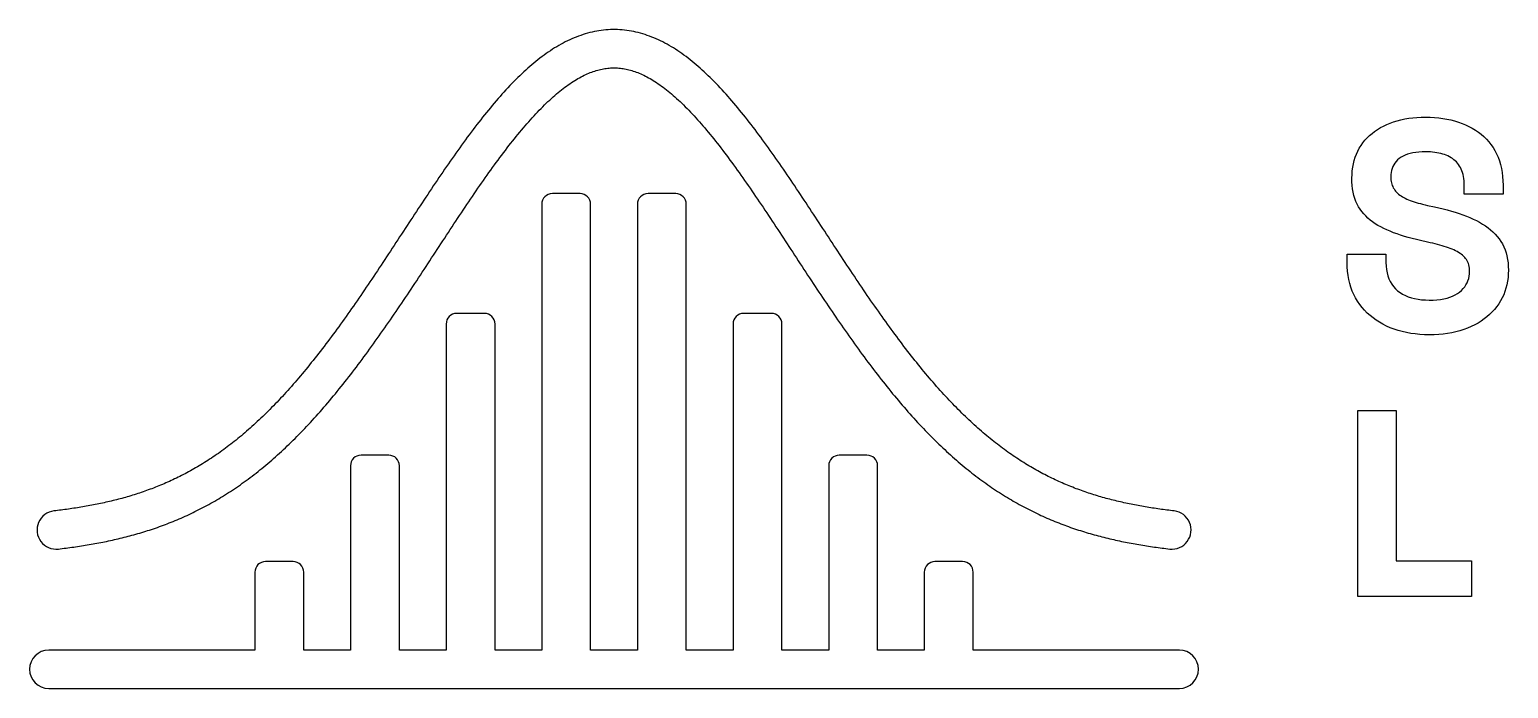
# Model space of a CAD drawing. Header units: millimetres. Extents: x 0 to 30, y 0 to 6.2.
# Drawn here: x 0 to 13.99, y 0 to 6.23 of the extents above; entities that cross this region are included whole.
import ezdxf

# ---------------------------------------------------------------- set-up
doc = ezdxf.new("R2010")
doc.units = ezdxf.units.MM

msp = doc.modelspace()

# ---------------------------------------------------------------- linework, layer by layer
at = {"layer": 'LOGO'}
for points in [[(0.27263, 1.31781), (0.29051, 1.31992), (0.30865, 1.32212), (0.3268, 1.32438), (0.34496, 1.32669), (0.36313, 1.32906), (0.38131, 1.33148), (0.3995, 1.33397), (0.4177, 1.33652), (0.43591, 1.33912), (0.45413, 1.34179), (0.47236, 1.34453), (0.4906, 1.34733), (0.50885, 1.35019), (0.52711, 1.35313), (0.54538, 1.35613), (0.56367, 1.35921), (0.58196, 1.36235), (0.60026, 1.36557), (0.61858, 1.36887), (0.6369, 1.37224), (0.65524, 1.37568), (0.67359, 1.37921), (0.69195, 1.38282), (0.71031, 1.3865), (0.72869, 1.39027), (0.74708, 1.39413), (0.76548, 1.39807), (0.78389, 1.4021), (0.80232, 1.40622), (0.82075, 1.41043), (0.83919, 1.41473), (0.85764, 1.41912), (0.87611, 1.42361), (0.89458, 1.4282), (0.91306, 1.43288), (0.93156, 1.43767), (0.95006, 1.44255), (0.96858, 1.44754), (0.9871, 1.45263), (1.00563, 1.45783), (1.02417, 1.46314), (1.04272, 1.46855), (1.06128, 1.47408), (1.07985, 1.47972), (1.09843, 1.48547), (1.11702, 1.49134), (1.13561, 1.49733), (1.15421, 1.50343), (1.17282, 1.50966), (1.19144, 1.51601), (1.21006, 1.52248), (1.22869, 1.52908), (1.24733, 1.5358), (1.26597, 1.54265), (1.28462, 1.54964), (1.30328, 1.55675), (1.32194, 1.564), (1.34061, 1.57138), (1.35928, 1.5789), (1.37795, 1.58656), (1.39663, 1.59436), (1.41532, 1.6023), (1.434, 1.61038), (1.45269, 1.6186), (1.47139, 1.62697), (1.49008, 1.63549), (1.50878, 1.64416), (1.52747, 1.65298), (1.54617, 1.66194), (1.56487, 1.67106), (1.58357, 1.68034), (1.60227, 1.68977), (1.62097, 1.69935), (1.63967, 1.7091), (1.65837, 1.719), (1.67707, 1.72907), (1.69576, 1.7393), (1.71445, 1.74969), (1.73314, 1.76024), (1.75183, 1.77096), (1.77051, 1.78185), (1.78919, 1.7929), (1.80786, 1.80413), (1.82653, 1.81552), (1.8452, 1.82709), (1.86386, 1.83882), (1.88251, 1.85073), (1.90116, 1.86282), (1.9198, 1.87508), (1.93843, 1.88751), (1.95706, 1.90013), (1.97568, 1.91291), (1.99429, 1.92588), (2.0129, 1.93903), (2.0315, 1.95236), (2.05008, 1.96586), (2.06866, 1.97955), (2.08723, 1.99342), (2.10579, 2.00747), (2.12435, 2.02171), (2.14289, 2.03613), (2.16142, 2.05073), (2.17994, 2.06552), (2.19846, 2.08049), (2.21696, 2.09565), (2.23545, 2.11099), (2.25393, 2.12652), (2.2724, 2.14224), (2.29086, 2.15814), (2.30931, 2.17423), (2.32774, 2.1905), (2.34617, 2.20696), (2.36458, 2.22361), (2.38299, 2.24045), (2.40138, 2.25747), (2.41976, 2.27468), (2.43813, 2.29208), (2.45649, 2.30966), (2.47483, 2.32743), (2.49317, 2.34539), (2.51149, 2.36353), (2.5298, 2.38186), (2.5481, 2.40037), (2.56639, 2.41906), (2.58466, 2.43795), (2.60293, 2.45701), (2.62118, 2.47626), (2.63942, 2.49569), (2.65765, 2.5153), (2.67587, 2.53509), (2.69408, 2.55507), (2.71227, 2.57522), (2.73046, 2.59555), (2.74863, 2.61606), (2.7668, 2.63674), (2.78495, 2.6576), (2.80309, 2.67864), (2.82122, 2.69984), (2.83934, 2.72122), (2.85745, 2.74277), (2.87555, 2.76449), (2.89363, 2.78637), (2.91171, 2.80842), (2.92978, 2.83064), (2.94783, 2.85302), (2.96588, 2.87556), (2.98392, 2.89825), (3.00194, 2.92111), (3.01996, 2.94412), (3.03797, 2.96729), (3.05596, 2.9906), (3.07395, 3.01407), (3.09193, 3.03768), (3.1099, 3.06144), (3.12786, 3.08534), (3.14581, 3.10938), (3.16375, 3.13356), (3.18168, 3.15787), (3.19961, 3.18232), (3.21752, 3.2069), (3.23543, 3.2316), (3.25332, 3.25643), (3.27121, 3.28138), (3.28909, 3.30644), (3.30696, 3.33163), (3.32482, 3.35692), (3.34268, 3.38233), (3.36052, 3.40784), (3.37836, 3.43346), (3.39619, 3.45917), (3.41401, 3.48498), (3.43182, 3.51088), (3.44963, 3.53687), (3.46743, 3.56295), (3.48522, 3.58911), (3.503, 3.61534), (3.52077, 3.64165), (3.53853, 3.66803), (3.55629, 3.69447), (3.57404, 3.72098), (3.59178, 3.74754), (3.60952, 3.77416), (3.62724, 3.80083), (3.64496, 3.82754), (3.66267, 3.85429), (3.68037, 3.88108), (3.69806, 3.9079), (3.71575, 3.93475), (3.73343, 3.96162), (3.7511, 3.98851), (3.76876, 4.01541), (3.78642, 4.04231), (3.80406, 4.06923), (3.8217, 4.09613), (3.83933, 4.12304), (3.85695, 4.14993), (3.87456, 4.1768), (3.89217, 4.20365), (3.90976, 4.23048), (3.92735, 4.25727), (3.94493, 4.28403), (3.9625, 4.31074), (3.98006, 4.3374), (3.99761, 4.36401), (4.01515, 4.39056), (4.03268, 4.41705), (4.0502, 4.44347), (4.06772, 4.46981), (4.08522, 4.49607), (4.10271, 4.52224), (4.12019, 4.54832), (4.13766, 4.5743), (4.15512, 4.60017), (4.17257, 4.62594), (4.19001, 4.65159), (4.20743, 4.67712), (4.22484, 4.70252), (4.24224, 4.72779), (4.25963, 4.75292), (4.27701, 4.77791), (4.29437, 4.80275), (4.31171, 4.82742), (4.32905, 4.85194), (4.34636, 4.87629), (4.36367, 4.90046), (4.38095, 4.92445), (4.39823, 4.94826), (4.41548, 4.97188), (4.43272, 4.99529), (4.44993, 5.01851), (4.46713, 5.04151), (4.48432, 5.0643), (4.50148, 5.08686), (4.51862, 5.1092), (4.53574, 5.13131), (4.55283, 5.15317), (4.56991, 5.1748), (4.58696, 5.19617), (4.60398, 5.21728), (4.62098, 5.23813), (4.63795, 5.25872), (4.6549, 5.27903), (4.67181, 5.29907), (4.6887, 5.31881), (4.70555, 5.33827), (4.72237, 5.35744), (4.73916, 5.3763), (4.75591, 5.39486), (4.77263, 5.41311), (4.7893, 5.43104), (4.80594, 5.44865), (4.82254, 5.46594), (4.83909, 5.48289), (4.8556, 5.49952), (4.87206, 5.5158), (4.88847, 5.53173), (4.90483, 5.54732), (4.92114, 5.56256), (4.93739, 5.57744), (4.95358, 5.59196), (4.96972, 5.60611), (4.98579, 5.6199), (5.0018, 5.63332), (5.01775, 5.64637), (5.03362, 5.65904), (5.04943, 5.67133), (5.06516, 5.68324), (5.08081, 5.69477), (5.09639, 5.70592), (5.11188, 5.71668), (5.12729, 5.72705), (5.14262, 5.73704), (5.15785, 5.74663), (5.173, 5.75584), (5.18806, 5.76467), (5.20302, 5.7731), (5.21789, 5.78116), (5.23266, 5.78882), (5.24733, 5.79611), (5.26191, 5.80301), (5.27639, 5.80954), (5.29077, 5.81569), (5.30505, 5.82147), (5.31924, 5.82689), (5.33333, 5.83193), (5.34733, 5.83662), (5.36124, 5.84095), (5.37507, 5.84492), (5.38881, 5.84855), (5.40248, 5.85183), (5.41607, 5.85477), (5.4296, 5.85738), (5.44306, 5.85965), (5.45648, 5.86158), (5.46984, 5.86319), (5.48317, 5.86448), (5.49647, 5.86544), (5.50975, 5.86608), (5.52301, 5.8664), (5.53627, 5.8664), (5.54953, 5.86608), (5.56281, 5.86544), (5.5761, 5.86448), (5.58943, 5.86319), (5.6028, 5.86158), (5.61621, 5.85965), (5.62968, 5.85738), (5.6432, 5.85477), (5.6568, 5.85183), (5.67046, 5.84855), (5.6842, 5.84492), (5.69803, 5.84095), (5.71194, 5.83662), (5.72594, 5.83193), (5.74004, 5.82689), (5.75422, 5.82147), (5.76851, 5.81569), (5.78289, 5.80954), (5.79737, 5.80301), (5.81194, 5.79611), (5.82662, 5.78882), (5.84139, 5.78116), (5.85625, 5.7731), (5.87122, 5.76467), (5.88627, 5.75584), (5.90142, 5.74663), (5.91666, 5.73704), (5.93198, 5.72705), (5.94739, 5.71668), (5.96289, 5.70592), (5.97846, 5.69477), (5.99412, 5.68324), (6.00985, 5.67133), (6.02565, 5.65904), (6.04153, 5.64637), (6.05747, 5.63332), (6.07348, 5.6199), (6.08955, 5.60611), (6.10569, 5.59196), (6.12189, 5.57744), (6.13814, 5.56256), (6.15445, 5.54732), (6.17081, 5.53173), (6.18722, 5.5158), (6.20368, 5.49952), (6.22019, 5.48289), (6.23674, 5.46594), (6.25333, 5.44865), (6.26997, 5.43104), (6.28665, 5.41311), (6.30336, 5.39486), (6.32011, 5.3763), (6.3369, 5.35744), (6.35372, 5.33827), (6.37058, 5.31881), (6.38746, 5.29907), (6.40438, 5.27903), (6.42132, 5.25872), (6.4383, 5.23813), (6.45529, 5.21728), (6.47232, 5.19617), (6.48937, 5.1748), (6.50644, 5.15317), (6.52354, 5.13131), (6.54066, 5.1092), (6.5578, 5.08686), (6.57496, 5.0643), (6.59214, 5.04151), (6.60934, 5.01851), (6.62656, 4.99529), (6.6438, 4.97188), (6.66105, 4.94826), (6.67832, 4.92445), (6.69561, 4.90046), (6.71291, 4.87629), (6.73023, 4.85194), (6.74756, 4.82742), (6.76491, 4.80275), (6.78227, 4.77791), (6.79964, 4.75292), (6.81703, 4.72779), (6.83443, 4.70252), (6.85184, 4.67712), (6.86927, 4.65159), (6.88671, 4.62594), (6.90415, 4.60017), (6.92161, 4.5743), (6.93908, 4.54832), (6.95657, 4.52224), (6.97406, 4.49607), (6.99156, 4.46981), (7.00907, 4.44347), (7.02659, 4.41705), (7.04413, 4.39056), (7.06167, 4.36401), (7.07922, 4.3374), (7.09678, 4.31074), (7.11435, 4.28403), (7.13192, 4.25727), (7.14951, 4.23048), (7.16711, 4.20365), (7.18471, 4.1768), (7.20232, 4.14993), (7.21995, 4.12304), (7.23757, 4.09613), (7.25521, 4.06923), (7.27286, 4.04231), (7.29051, 4.01541), (7.30817, 3.98851), (7.32585, 3.96162), (7.34352, 3.93475), (7.36121, 3.9079), (7.3789, 3.88108), (7.39661, 3.85429), (7.41432, 3.82754), (7.43203, 3.80083), (7.44976, 3.77416), (7.46749, 3.74754), (7.48523, 3.72098), (7.50298, 3.69447), (7.52074, 3.66803), (7.53851, 3.64165), (7.55628, 3.61534), (7.57406, 3.58911), (7.59185, 3.56295), (7.60965, 3.53687), (7.62745, 3.51088), (7.64526, 3.48498), (7.66308, 3.45917), (7.68091, 3.43346), (7.69875, 3.40784), (7.7166, 3.38233), (7.73445, 3.35692), (7.75231, 3.33163), (7.77018, 3.30644), (7.78806, 3.28138), (7.80595, 3.25643), (7.82385, 3.2316), (7.84175, 3.2069), (7.85967, 3.18232), (7.87759, 3.15787), (7.89552, 3.13356), (7.91347, 3.10938), (7.93142, 3.08534), (7.94938, 3.06144), (7.96734, 3.03768), (7.98532, 3.01407), (8.00331, 2.9906), (8.02131, 2.96729), (8.03931, 2.94412), (8.05733, 2.92111), (8.07536, 2.89825), (8.09339, 2.87556), (8.11144, 2.85302), (8.1295, 2.83064), (8.14756, 2.80842), (8.16564, 2.78637), (8.18373, 2.76449), (8.20183, 2.74277), (8.21994, 2.72122), (8.23806, 2.69984), (8.25619, 2.67864), (8.27433, 2.6576), (8.29248, 2.63674), (8.31064, 2.61606), (8.32882, 2.59555), (8.347, 2.57522), (8.3652, 2.55507), (8.3834, 2.53509), (8.40162, 2.5153), (8.41985, 2.49569), (8.43809, 2.47626), (8.45635, 2.45701), (8.47461, 2.43795), (8.49289, 2.41906), (8.51118, 2.40037), (8.52948, 2.38186), (8.54779, 2.36353), (8.56611, 2.34539), (8.58444, 2.32743), (8.60279, 2.30966), (8.62115, 2.29208), (8.63951, 2.27468), (8.6579, 2.25747), (8.67629, 2.24045), (8.69469, 2.22361), (8.7131, 2.20696), (8.73153, 2.1905), (8.74997, 2.17423), (8.76842, 2.15814), (8.78687, 2.14224), (8.80534, 2.12652), (8.82383, 2.11099), (8.84232, 2.09565), (8.86082, 2.08049), (8.87933, 2.06552), (8.89785, 2.05073), (8.91639, 2.03613), (8.93493, 2.02171), (8.95348, 2.00747), (8.97204, 1.99342), (8.99061, 1.97955), (9.00919, 1.96586), (9.02778, 1.95236), (9.04638, 1.93903), (9.06498, 1.92588), (9.08359, 1.91291), (9.10221, 1.90013), (9.12084, 1.88751), (9.13947, 1.87508), (9.15812, 1.86282), (9.17676, 1.85073), (9.19542, 1.83882), (9.21408, 1.82709), (9.23274, 1.81552), (9.25141, 1.80413), (9.27008, 1.7929), (9.28876, 1.78185), (9.30745, 1.77096), (9.32613, 1.76024), (9.34482, 1.74969), (9.36351, 1.7393), (9.38221, 1.72907), (9.4009, 1.719), (9.4196, 1.7091), (9.4383, 1.69935), (9.457, 1.68977), (9.4757, 1.68034), (9.4944, 1.67106), (9.5131, 1.66194), (9.5318, 1.65298), (9.5505, 1.64416), (9.56919, 1.63549), (9.58789, 1.62697), (9.60658, 1.6186), (9.62527, 1.61038), (9.64396, 1.6023), (9.66264, 1.59436), (9.68132, 1.58656), (9.7, 1.5789), (9.71867, 1.57138), (9.73733, 1.564), (9.756, 1.55675), (9.77465, 1.54964), (9.7933, 1.54265), (9.81195, 1.5358), (9.83058, 1.52908), (9.84921, 1.52248), (9.86784, 1.51601), (9.88645, 1.50966), (9.90506, 1.50343), (9.92367, 1.49733), (9.94226, 1.49134), (9.96085, 1.48547), (9.97942, 1.47972), (9.99799, 1.47408), (10.01655, 1.46855), (10.0351, 1.46314), (10.05364, 1.45783), (10.07218, 1.45263), (10.0907, 1.44754), (10.10921, 1.44255), (10.12772, 1.43767), (10.14621, 1.43288), (10.16469, 1.4282), (10.18317, 1.42361), (10.20163, 1.41912), (10.22008, 1.41473), (10.23853, 1.41043), (10.25696, 1.40622), (10.27538, 1.4021), (10.29379, 1.39807), (10.31219, 1.39413), (10.33058, 1.39027), (10.34896, 1.3865), (10.36733, 1.38282), (10.38569, 1.37921), (10.40403, 1.37568), (10.42237, 1.37224), (10.4407, 1.36887), (10.45901, 1.36557), (10.47731, 1.36235), (10.49561, 1.35921), (10.51389, 1.35613), (10.53216, 1.35313), (10.55043, 1.35019), (10.56868, 1.34733), (10.58692, 1.34453), (10.60515, 1.34179), (10.62337, 1.33912), (10.64158, 1.33652), (10.65978, 1.33397), (10.67797, 1.33148), (10.69615, 1.32906), (10.71431, 1.32669), (10.73247, 1.32438), (10.75062, 1.32212), (10.76876, 1.31992), (10.78664, 1.31781, 1), (10.82921, 1.67723), (10.81184, 1.67929), (10.79474, 1.68137), (10.77764, 1.68349), (10.76055, 1.68566), (10.74347, 1.68789), (10.7264, 1.69017), (10.70935, 1.6925), (10.6923, 1.69488), (10.67526, 1.69732), (10.65823, 1.69982), (10.64122, 1.70237), (10.62421, 1.70498), (10.60721, 1.70765), (10.59023, 1.71038), (10.57325, 1.71317), (10.55629, 1.71602), (10.53934, 1.71894), (10.52239, 1.72192), (10.50546, 1.72496), (10.48854, 1.72808), (10.47163, 1.73126), (10.45473, 1.7345), (10.43784, 1.73782), (10.42096, 1.74121), (10.40409, 1.74467), (10.38723, 1.74821), (10.37039, 1.75181), (10.35355, 1.7555), (10.33672, 1.75926), (10.31991, 1.7631), (10.3031, 1.76702), (10.28631, 1.77102), (10.26953, 1.7751), (10.25275, 1.77926), (10.23599, 1.78351), (10.21923, 1.78784), (10.20249, 1.79226), (10.18576, 1.79677), (10.16903, 1.80137), (10.15232, 1.80606), (10.13561, 1.81084), (10.11892, 1.81572), (10.10223, 1.82068), (10.08555, 1.82575), (10.06888, 1.83091), (10.05222, 1.83617), (10.03556, 1.84154), (10.01892, 1.847), (10.00228, 1.85257), (9.98565, 1.85824), (9.96903, 1.86401), (9.95241, 1.8699), (9.9358, 1.87589), (9.9192, 1.88199), (9.9026, 1.88821), (9.88601, 1.89454), (9.86942, 1.90098), (9.85284, 1.90754), (9.83626, 1.91421), (9.81969, 1.92101), (9.80313, 1.92792), (9.78656, 1.93496), (9.77, 1.94212), (9.75344, 1.94941), (9.73689, 1.95682), (9.72034, 1.96436), (9.70378, 1.97204), (9.68724, 1.97984), (9.67069, 1.98778), (9.65414, 1.99585), (9.63759, 2.00405), (9.62105, 2.0124), (9.6045, 2.02088), (9.58795, 2.0295), (9.5714, 2.03827), (9.55485, 2.04718), (9.5383, 2.05624), (9.52174, 2.06544), (9.50518, 2.07479), (9.48862, 2.08429), (9.47206, 2.09394), (9.45549, 2.10375), (9.43892, 2.11371), (9.42234, 2.12383), (9.40575, 2.1341), (9.38917, 2.14454), (9.37257, 2.15513), (9.35597, 2.16589), (9.33937, 2.17681), (9.32275, 2.1879), (9.30613, 2.19915), (9.28951, 2.21057), (9.27287, 2.22216), (9.25623, 2.23392), (9.23958, 2.24585), (9.22292, 2.25796), (9.20625, 2.27024), (9.18957, 2.2827), (9.17289, 2.29533), (9.15619, 2.30814), (9.13949, 2.32113), (9.12277, 2.3343), (9.10605, 2.34765), (9.08931, 2.36119), (9.07257, 2.37491), (9.05581, 2.38881), (9.03904, 2.4029), (9.02227, 2.41717), (9.00548, 2.43164), (8.98868, 2.44629), (8.97187, 2.46113), (8.95505, 2.47616), (8.93821, 2.49137), (8.92137, 2.50678), (8.90452, 2.52239), (8.88765, 2.53818), (8.87077, 2.55416), (8.85388, 2.57034), (8.83698, 2.58671), (8.82006, 2.60328), (8.80314, 2.62003), (8.7862, 2.63699), (8.76925, 2.65413), (8.7523, 2.67147), (8.73532, 2.689), (8.71834, 2.70673), (8.70135, 2.72465), (8.68434, 2.74276), (8.66732, 2.76107), (8.6503, 2.77957), (8.63326, 2.79826), (8.6162, 2.81715), (8.59914, 2.83622), (8.58207, 2.85549), (8.56498, 2.87495), (8.54789, 2.89459), (8.53078, 2.91443), (8.51367, 2.93445), (8.49654, 2.95466), (8.4794, 2.97505), (8.46225, 2.99563), (8.44509, 3.01639), (8.42792, 3.03734), (8.41074, 3.05846), (8.39355, 3.07977), (8.37635, 3.10125), (8.35914, 3.12291), (8.34192, 3.14474), (8.32469, 3.16675), (8.30745, 3.18893), (8.2902, 3.21128), (8.27294, 3.23379), (8.25567, 3.25647), (8.23839, 3.27932), (8.2211, 3.30233), (8.2038, 3.32549), (8.1865, 3.34881), (8.16918, 3.37229), (8.15186, 3.39592), (8.13453, 3.4197), (8.11718, 3.44363), (8.09983, 3.4677), (8.08247, 3.49191), (8.06511, 3.51626), (8.04773, 3.54075), (8.03034, 3.56537), (8.01295, 3.59012), (7.99555, 3.61499), (7.97814, 3.63999), (7.96072, 3.66511), (7.9433, 3.69035), (7.92586, 3.7157), (7.90842, 3.74116), (7.89097, 3.76673), (7.87351, 3.7924), (7.85604, 3.81818), (7.83857, 3.84404), (7.82109, 3.87), (7.8036, 3.89605), (7.7861, 3.92218), (7.76859, 3.94839), (7.75108, 3.97468), (7.73356, 4.00104), (7.71603, 4.02747), (7.69849, 4.05396), (7.68094, 4.08051), (7.66339, 4.10712), (7.64583, 4.13378), (7.62826, 4.16048), (7.61068, 4.18722), (7.5931, 4.21401), (7.57551, 4.24082), (7.5579, 4.26766), (7.54029, 4.29453), (7.52268, 4.32142), (7.50505, 4.34831), (7.48742, 4.37522), (7.46977, 4.40213), (7.45212, 4.42904), (7.43446, 4.45595), (7.41679, 4.48284), (7.39911, 4.50972), (7.38143, 4.53658), (7.36373, 4.56341), (7.34602, 4.59021), (7.32831, 4.61697), (7.31058, 4.64369), (7.29285, 4.67037), (7.2751, 4.69699), (7.25735, 4.72356), (7.23958, 4.75006), (7.2218, 4.7765), (7.20402, 4.80286), (7.18622, 4.82915), (7.16841, 4.85535), (7.15058, 4.88146), (7.13275, 4.90748), (7.1149, 4.9334), (7.09704, 4.95921), (7.07917, 4.98491), (7.06128, 5.0105), (7.04338, 5.03596), (7.02547, 5.0613), (7.00754, 5.08651), (6.98959, 5.11158), (6.97163, 5.13651), (6.95366, 5.16129), (6.93566, 5.18592), (6.91765, 5.21039), (6.89962, 5.23469), (6.88158, 5.25883), (6.86351, 5.28279), (6.84542, 5.30657), (6.82732, 5.33017), (6.80919, 5.35358), (6.79104, 5.37679), (6.77286, 5.39981), (6.75467, 5.42262), (6.73644, 5.44522), (6.7182, 5.4676), (6.69992, 5.48977), (6.68162, 5.51171), (6.66329, 5.53342), (6.64492, 5.5549), (6.62653, 5.57613), (6.60811, 5.59712), (6.58965, 5.61787), (6.57115, 5.63836), (6.55262, 5.65859), (6.53405, 5.67856), (6.51544, 5.69826), (6.49679, 5.71768), (6.47809, 5.73684), (6.45935, 5.7557), (6.44056, 5.77429), (6.42173, 5.79258), (6.40284, 5.81057), (6.3839, 5.82827), (6.36491, 5.84566), (6.34585, 5.86274), (6.32674, 5.87951), (6.30757, 5.89595), (6.28833, 5.91208), (6.26903, 5.92787), (6.24966, 5.94333), (6.23021, 5.95845), (6.2107, 5.97323), (6.1911, 5.98766), (6.17143, 6.00174), (6.15168, 6.01545), (6.13184, 6.02881), (6.11192, 6.04179), (6.09191, 6.05439), (6.07181, 6.06661), (6.05162, 6.07844), (6.03133, 6.08988), (6.01095, 6.10092), (5.99048, 6.11155), (5.9699, 6.12176), (5.94923, 6.13155), (5.92846, 6.14091), (5.9076, 6.14984), (5.88663, 6.15832), (5.86557, 6.16636), (5.84442, 6.17393), (5.82317, 6.18104), (5.80184, 6.18768), (5.78041, 6.19384), (5.75891, 6.19952), (5.73733, 6.2047), (5.71567, 6.20938), (5.69395, 6.21356), (5.67217, 6.21723), (5.65034, 6.22039), (5.62846, 6.22302), (5.60654, 6.22514), (5.58459, 6.22673), (5.56262, 6.22779), (5.54063, 6.22832), (5.51864, 6.22832), (5.49666, 6.22779), (5.47469, 6.22673), (5.45274, 6.22514), (5.43082, 6.22302), (5.40894, 6.22039), (5.3871, 6.21723), (5.36532, 6.21356), (5.3436, 6.20938), (5.32195, 6.2047), (5.30036, 6.19952), (5.27886, 6.19384), (5.25744, 6.18768), (5.2361, 6.18104), (5.21486, 6.17393), (5.1937, 6.16636), (5.17264, 6.15832), (5.15168, 6.14984), (5.13081, 6.14091), (5.11004, 6.13155), (5.08937, 6.12176), (5.0688, 6.11155), (5.04832, 6.10092), (5.02794, 6.08988), (5.00766, 6.07844), (4.98746, 6.06661), (4.96737, 6.05439), (4.94736, 6.04179), (4.92743, 6.02881), (4.9076, 6.01545), (4.88784, 6.00174), (4.86817, 5.98766), (4.84858, 5.97323), (4.82906, 5.95845), (4.80962, 5.94333), (4.79025, 5.92787), (4.77094, 5.91208), (4.7517, 5.89595), (4.73253, 5.87951), (4.71342, 5.86274), (4.69437, 5.84566), (4.67537, 5.82827), (4.65643, 5.81057), (4.63755, 5.79258), (4.61871, 5.77429), (4.59992, 5.7557), (4.58118, 5.73684), (4.56249, 5.71768), (4.54384, 5.69826), (4.52523, 5.67856), (4.50666, 5.65859), (4.48812, 5.63836), (4.46963, 5.61787), (4.45117, 5.59712), (4.43274, 5.57613), (4.41435, 5.5549), (4.39599, 5.53342), (4.37766, 5.51171), (4.35935, 5.48977), (4.34108, 5.4676), (4.32283, 5.44522), (4.30461, 5.42262), (4.28641, 5.39981), (4.26824, 5.37679), (4.25009, 5.35358), (4.23196, 5.33017), (4.21385, 5.30657), (4.19576, 5.28279), (4.1777, 5.25883), (4.15965, 5.23469), (4.14162, 5.21039), (4.12361, 5.18592), (4.10562, 5.16129), (4.08764, 5.13651), (4.06968, 5.11158), (4.05174, 5.08651), (4.03381, 5.0613), (4.01589, 5.03596), (3.99799, 5.0105), (3.9801, 4.98491), (3.96223, 4.95921), (3.94437, 4.9334), (3.92652, 4.90748), (3.90869, 4.88146), (3.89087, 4.85535), (3.87306, 4.82915), (3.85526, 4.80286), (3.83747, 4.7765), (3.81969, 4.75006), (3.80193, 4.72356), (3.78417, 4.69699), (3.76643, 4.67037), (3.74869, 4.64369), (3.73097, 4.61697), (3.71325, 4.59021), (3.69555, 4.56341), (3.67785, 4.53658), (3.66016, 4.50972), (3.64248, 4.48284), (3.62481, 4.45595), (3.60715, 4.42904), (3.5895, 4.40213), (3.57186, 4.37522), (3.55422, 4.34831), (3.5366, 4.32142), (3.51898, 4.29453), (3.50137, 4.26766), (3.48377, 4.24082), (3.46618, 4.21401), (3.44859, 4.18722), (3.43101, 4.16048), (3.41344, 4.13378), (3.39588, 4.10712), (3.37833, 4.08051), (3.36078, 4.05396), (3.34325, 4.02747), (3.32572, 4.00104), (3.3082, 3.97468), (3.29068, 3.94839), (3.27318, 3.92218), (3.25568, 3.89605), (3.23819, 3.87), (3.22071, 3.84404), (3.20323, 3.81818), (3.18576, 3.7924), (3.16831, 3.76673), (3.15086, 3.74116), (3.13341, 3.7157), (3.11598, 3.69035), (3.09855, 3.66511), (3.08113, 3.63999), (3.06373, 3.61499), (3.04632, 3.59012), (3.02893, 3.56537), (3.01155, 3.54075), (2.99417, 3.51626), (2.9768, 3.49191), (2.95944, 3.4677), (2.94209, 3.44363), (2.92475, 3.4197), (2.90742, 3.39592), (2.89009, 3.37229), (2.87278, 3.34881), (2.85547, 3.32549), (2.83817, 3.30233), (2.82089, 3.27932), (2.80361, 3.25647), (2.78634, 3.23379), (2.76908, 3.21128), (2.75183, 3.18893), (2.73459, 3.16675), (2.71736, 3.14474), (2.70014, 3.12291), (2.68293, 3.10125), (2.66573, 3.07977), (2.64854, 3.05846), (2.63135, 3.03734), (2.61418, 3.01639), (2.59702, 2.99563), (2.57988, 2.97505), (2.56274, 2.95466), (2.54561, 2.93445), (2.52849, 2.91443), (2.51139, 2.89459), (2.49429, 2.87495), (2.47721, 2.85549), (2.46013, 2.83622), (2.44307, 2.81715), (2.42602, 2.79826), (2.40898, 2.77957), (2.39195, 2.76107), (2.37493, 2.74276), (2.35793, 2.72465), (2.34093, 2.70673), (2.32395, 2.689), (2.30698, 2.67147), (2.29002, 2.65413), (2.27307, 2.63699), (2.25614, 2.62003), (2.23921, 2.60328), (2.2223, 2.58671), (2.2054, 2.57034), (2.18851, 2.55416), (2.17163, 2.53818), (2.15476, 2.52239), (2.1379, 2.50678), (2.12106, 2.49137), (2.10423, 2.47616), (2.08741, 2.46113), (2.0706, 2.44629), (2.0538, 2.43164), (2.03701, 2.41717), (2.02023, 2.4029), (2.00346, 2.38881), (1.98671, 2.37491), (1.96996, 2.36119), (1.95323, 2.34765), (1.9365, 2.3343), (1.91979, 2.32113), (1.90308, 2.30814), (1.88639, 2.29533), (1.8697, 2.2827), (1.85302, 2.27024), (1.83636, 2.25796), (1.8197, 2.24585), (1.80305, 2.23392), (1.7864, 2.22216), (1.76977, 2.21057), (1.75314, 2.19915), (1.73652, 2.1879), (1.71991, 2.17681), (1.7033, 2.16589), (1.6867, 2.15513), (1.67011, 2.14454), (1.65352, 2.1341), (1.63694, 2.12383), (1.62036, 2.11371), (1.60379, 2.10375), (1.58722, 2.09394), (1.57065, 2.08429), (1.55409, 2.07479), (1.53753, 2.06544), (1.52098, 2.05624), (1.50442, 2.04718), (1.48787, 2.03827), (1.47132, 2.0295), (1.45478, 2.02088), (1.43823, 2.0124), (1.42168, 2.00405), (1.40513, 1.99585), (1.38859, 1.98778), (1.37204, 1.97984), (1.35549, 1.97204), (1.33894, 1.96436), (1.32239, 1.95682), (1.30583, 1.94941), (1.28927, 1.94212), (1.27271, 1.93496), (1.25615, 1.92792), (1.23958, 1.92101), (1.22301, 1.91421), (1.20643, 1.90754), (1.18985, 1.90098), (1.17327, 1.89454), (1.15667, 1.88821), (1.14008, 1.88199), (1.12347, 1.87589), (1.10686, 1.8699), (1.09025, 1.86401), (1.07362, 1.85824), (1.05699, 1.85257), (1.04036, 1.847), (1.02371, 1.84154), (1.00706, 1.83617), (0.9904, 1.83091), (0.97373, 1.82575), (0.95705, 1.82068), (0.94036, 1.81572), (0.92366, 1.81084), (0.90696, 1.80606), (0.89024, 1.80137), (0.87352, 1.79677), (0.85678, 1.79226), (0.84004, 1.78784), (0.82329, 1.78351), (0.80652, 1.77926), (0.78975, 1.7751), (0.77297, 1.77102), (0.75617, 1.76702), (0.73937, 1.7631), (0.72255, 1.75926), (0.70573, 1.7555), (0.68889, 1.75181), (0.67204, 1.74821), (0.65519, 1.74467), (0.63832, 1.74121), (0.62144, 1.73782), (0.60455, 1.7345), (0.58765, 1.73126), (0.57074, 1.72808), (0.55382, 1.72496), (0.53688, 1.72192), (0.51994, 1.71894), (0.50299, 1.71602), (0.48602, 1.71317), (0.46905, 1.71038), (0.45206, 1.70765), (0.43506, 1.70498), (0.41806, 1.70237), (0.40104, 1.69982), (0.38401, 1.69732), (0.36698, 1.69488), (0.34993, 1.6925), (0.33287, 1.69017), (0.3158, 1.68789), (0.29872, 1.68566), (0.28164, 1.68349), (0.26454, 1.68137), (0.24743, 1.67929), (0.23006, 1.67723, 1)], [(0.18097, 0), (10.8783, 0, 1), (10.8783, 0.36194), (8.92785, 0.36194), (8.92785, 1.09871, 0.41421356), (8.82731, 1.19925), (8.56591, 1.19925, 0.41421356), (8.46537, 1.09871), (8.46537, 0.36194), (8.023, 0.36194), (8.023, 2.10438, 0.41421356), (7.92246, 2.20492), (7.66106, 2.20492, 0.41421356), (7.56052, 2.10438), (7.56052, 0.36194), (7.11815, 0.36194), (7.11815, 3.44493, 0.41421356), (7.01761, 3.54547), (6.75621, 3.54547, 0.41421356), (6.65567, 3.44493), (6.65567, 0.36194), (6.2133, 0.36194), (6.2133, 4.5771, 0.41421356), (6.11276, 4.67764), (5.85136, 4.67764, 0.41421356), (5.75082, 4.5771), (5.75082, 0.36194), (5.30845, 0.36194), (5.30845, 4.5771, 0.41421356), (5.20791, 4.67764), (4.94651, 4.67764, 0.41421356), (4.84597, 4.5771), (4.84597, 0.36194), (4.4036, 0.36194), (4.4036, 3.44493, 0.41421356), (4.30306, 3.54547), (4.04166, 3.54547, 0.41421356), (3.94112, 3.44493), (3.94112, 0.36194), (3.49875, 0.36194), (3.49875, 2.10438, 0.41421356), (3.39821, 2.20492), (3.13681, 2.20492, 0.41421356), (3.03627, 2.10438), (3.03627, 0.36194), (2.5939, 0.36194), (2.5939, 1.09871, 0.41421356), (2.49336, 1.19925), (2.23196, 1.19925, 0.41421356), (2.13142, 1.09871), (2.13142, 0.36194), (0.18097, 0.36194, 1)]]:
    msp.add_lwpolyline(points, format="xyb", close=True, dxfattribs=at)
for points in [[(13.24273, 3.3433), (13.19749, 3.34412), (13.15332, 3.34658), (13.11023, 3.35067), (13.06821, 3.35641), (13.02726, 3.36379), (12.98739, 3.3728), (12.94859, 3.38345), (12.91087, 3.39575), (12.87422, 3.40968), (12.83864, 3.42525), (12.80436, 3.44234), (12.77161, 3.46085), (12.74038, 3.48078), (12.71068, 3.50211), (12.68251, 3.52486), (12.65586, 3.54902), (12.63074, 3.57459), (12.60715, 3.60158), (12.58508, 3.62998), (12.56453, 3.65979), (12.54574, 3.69093), (12.52893, 3.72332), (12.51409, 3.75695), (12.50123, 3.79182), (12.49035, 3.82793), (12.48145, 3.86529), (12.47453, 3.90389), (12.46958, 3.94373), (12.46662, 3.98482), (12.46563, 4.02715), (12.46563, 4.10628), (12.83299, 4.10628), (12.83299, 4.02715), (12.83409, 3.99244), (12.8374, 3.9595), (12.84291, 3.92835), (12.85062, 3.89897), (12.86054, 3.87138), (12.87266, 3.84556), (12.88699, 3.82153), (12.90352, 3.79928), (12.92226, 3.7788), (12.9432, 3.76011), (12.96603, 3.7432), (12.99044, 3.72807), (13.01644, 3.71471), (13.04402, 3.70314), (13.07318, 3.69335), (13.10393, 3.68534), (13.13626, 3.67911), (13.17017, 3.67466), (13.20566, 3.67199), (13.24273, 3.6711), (13.28019, 3.67186), (13.3157, 3.67415), (13.34925, 3.67796), (13.38086, 3.6833), (13.41052, 3.69017), (13.43823, 3.69856), (13.46398, 3.70848), (13.48779, 3.71993), (13.50965, 3.7329), (13.52956, 3.74739), (13.54754, 3.76308), (13.56364, 3.77961), (13.57784, 3.79699), (13.59014, 3.81521), (13.60056, 3.83429), (13.60908, 3.85421), (13.6157, 3.87498), (13.62044, 3.8966), (13.62328, 3.91906), (13.62422, 3.94238), (13.62376, 3.95846), (13.62236, 3.97391), (13.62003, 3.98875), (13.61676, 4.00296), (13.61257, 4.01656), (13.60744, 4.02953), (13.60138, 4.04188), (13.59438, 4.0536), (13.58646, 4.06471), (13.5776, 4.07519), (13.56785, 4.08518), (13.55725, 4.0948), (13.54581, 4.10406), (13.53351, 4.11295), (13.52037, 4.12147), (13.50639, 4.12962), (13.49155, 4.1374), (13.47587, 4.14482), (13.45934, 4.15187), (13.44196, 4.15855), (13.42377, 4.16501), (13.40483, 4.17138), (13.38511, 4.17767), (13.36464, 4.18387), (13.34341, 4.18999), (13.32141, 4.19603), (13.29864, 4.20197), (13.27512, 4.20784), (13.25083, 4.21362), (13.22578, 4.21931), (13.16079, 4.23344), (13.12067, 4.24272), (13.08172, 4.25249), (13.04392, 4.26273), (13.00729, 4.27345), (12.97181, 4.28466), (12.93749, 4.29634), (12.90433, 4.30851), (12.87232, 4.32115), (12.84148, 4.33428), (12.81179, 4.34789), (12.78337, 4.36217), (12.75629, 4.37733), (12.73058, 4.39337), (12.70622, 4.41028), (12.68322, 4.42807), (12.66157, 4.44673), (12.64128, 4.46627), (12.62235, 4.48669), (12.60477, 4.50798), (12.58855, 4.53015), (12.57379, 4.55344), (12.56058, 4.57808), (12.54892, 4.60408), (12.53882, 4.63143), (12.53027, 4.66014), (12.52327, 4.69021), (12.51783, 4.72163), (12.51395, 4.75441), (12.51162, 4.78855), (12.51084, 4.82404), (12.5117, 4.85969), (12.51429, 4.89429), (12.5186, 4.92785), (12.52463, 4.96036), (12.53239, 4.99183), (12.54187, 5.02225), (12.55307, 5.05162), (12.566, 5.07995), (12.58065, 5.10723), (12.59703, 5.13347), (12.61497, 5.15859), (12.63433, 5.18253), (12.6551, 5.20528), (12.67728, 5.22684), (12.70088, 5.24721), (12.72589, 5.2664), (12.75231, 5.2844), (12.78014, 5.30121), (12.80939, 5.31684), (12.84005, 5.33128), (12.87197, 5.34443), (12.90499, 5.3562), (12.93911, 5.36659), (12.97434, 5.37559), (13.01066, 5.38321), (13.04809, 5.38944), (13.08662, 5.39428), (13.12625, 5.39774), (13.16699, 5.39982), (13.20882, 5.40051), (13.25075, 5.39979), (13.29173, 5.39763), (13.33179, 5.39403), (13.37092, 5.38898), (13.40911, 5.3825), (13.44637, 5.37457), (13.48269, 5.3652), (13.51809, 5.3544), (13.55255, 5.34215), (13.58607, 5.32845), (13.61843, 5.31334), (13.64937, 5.29681), (13.6789, 5.27886), (13.70702, 5.2595), (13.73373, 5.23873), (13.75902, 5.21655), (13.7829, 5.19296), (13.80536, 5.16795), (13.82641, 5.14152), (13.84605, 5.11369), (13.86404, 5.08443), (13.88013, 5.05373), (13.89433, 5.02158), (13.90664, 4.988), (13.91705, 4.95297), (13.92557, 4.9165), (13.9322, 4.87859), (13.93693, 4.83924), (13.93977, 4.79845), (13.94072, 4.75622), (13.94072, 4.67145), (13.57336, 4.67145), (13.57336, 4.75622), (13.57292, 4.77839), (13.57161, 4.79968), (13.56942, 4.8201), (13.56635, 4.83964), (13.56241, 4.8583), (13.55759, 4.87609), (13.5519, 4.89301), (13.54533, 4.90904), (13.53788, 4.9242), (13.52956, 4.93849), (13.52042, 4.95197), (13.51051, 4.96471), (13.49984, 4.97672), (13.48841, 4.988), (13.47622, 4.99854), (13.46326, 5.00834), (13.44954, 5.01741), (13.43506, 5.02575), (13.41982, 5.03335), (13.40381, 5.04022), (13.38711, 5.04639), (13.36978, 5.05192), (13.35184, 5.05679), (13.33327, 5.06102), (13.31409, 5.06459), (13.29428, 5.06752), (13.27385, 5.06979), (13.25279, 5.07142), (13.23112, 5.07239), (13.20882, 5.07272), (13.1758, 5.07208), (13.14456, 5.07017), (13.11511, 5.06699), (13.08743, 5.06254), (13.06153, 5.05682), (13.03741, 5.04983), (13.01507, 5.04156), (12.99451, 5.03202), (12.97573, 5.02121), (12.95874, 5.00913), (12.94344, 4.99595), (12.92974, 4.98184), (12.91766, 4.96679), (12.90719, 4.95081), (12.89833, 4.9339), (12.89109, 4.91605), (12.88545, 4.89727), (12.88142, 4.87756), (12.87901, 4.85692), (12.8782, 4.83534), (12.87858, 4.82088), (12.87973, 4.80686), (12.88163, 4.7933), (12.8843, 4.78018), (12.88774, 4.76752), (12.89193, 4.75532), (12.89689, 4.74356), (12.90262, 4.73226), (12.9091, 4.72141), (12.91635, 4.71101), (12.92436, 4.701), (12.93314, 4.69134), (12.94267, 4.68201), (12.95297, 4.67303), (12.96404, 4.66438), (12.97586, 4.65607), (12.98845, 4.6481), (13.0018, 4.64047), (13.01592, 4.63318), (13.0308, 4.62623), (13.04648, 4.61953), (13.06301, 4.61301), (13.08039, 4.60665), (13.09862, 4.60046), (13.11769, 4.59444), (13.13761, 4.58859), (13.15838, 4.58291), (13.18, 4.5774), (13.20247, 4.57206), (13.22578, 4.56689), (13.29077, 4.55276), (13.33261, 4.54346), (13.37335, 4.53366), (13.41298, 4.52334), (13.45151, 4.51252), (13.48894, 4.50119), (13.52526, 4.48935), (13.56049, 4.477), (13.59461, 4.46414), (13.62763, 4.45078), (13.65955, 4.4369), (13.69022, 4.42232), (13.71951, 4.40683), (13.74742, 4.39044), (13.77394, 4.37315), (13.79907, 4.35495), (13.82282, 4.33585), (13.84519, 4.31584), (13.86617, 4.29493), (13.88577, 4.27311), (13.90398, 4.25039), (13.92063, 4.22657), (13.93552, 4.20145), (13.94866, 4.17503), (13.96005, 4.14731), (13.96968, 4.11829), (13.97757, 4.08796), (13.9837, 4.05634), (13.98808, 4.02342), (13.99071, 3.9892), (13.99158, 3.95368), (13.99067, 3.91795), (13.98791, 3.88309), (13.98332, 3.84911), (13.97689, 3.81601), (13.96862, 3.78378), (13.95852, 3.75242), (13.94658, 3.72195), (13.93281, 3.69235), (13.91719, 3.66362), (13.89974, 3.63577), (13.88061, 3.60896), (13.85996, 3.58333), (13.83777, 3.55888), (13.81406, 3.53562), (13.78883, 3.51356), (13.76207, 3.49267), (13.73378, 3.47298), (13.70397, 3.45447), (13.67263, 3.43714), (13.63977, 3.42101), (13.60553, 3.40624), (13.57008, 3.39303), (13.53342, 3.38138), (13.49553, 3.37127), (13.45644, 3.36273), (13.41613, 3.35573), (13.3746, 3.35029), (13.33186, 3.34641), (13.28791, 3.34408)], [(12.56736, 0.86738), (12.56736, 2.62882), (12.9293, 2.62882), (12.9293, 1.20519), (13.64111, 1.20519), (13.64111, 0.86738)]]:
    msp.add_lwpolyline(points, close=True, dxfattribs=at)

doc.saveas('drawing.dxf')
